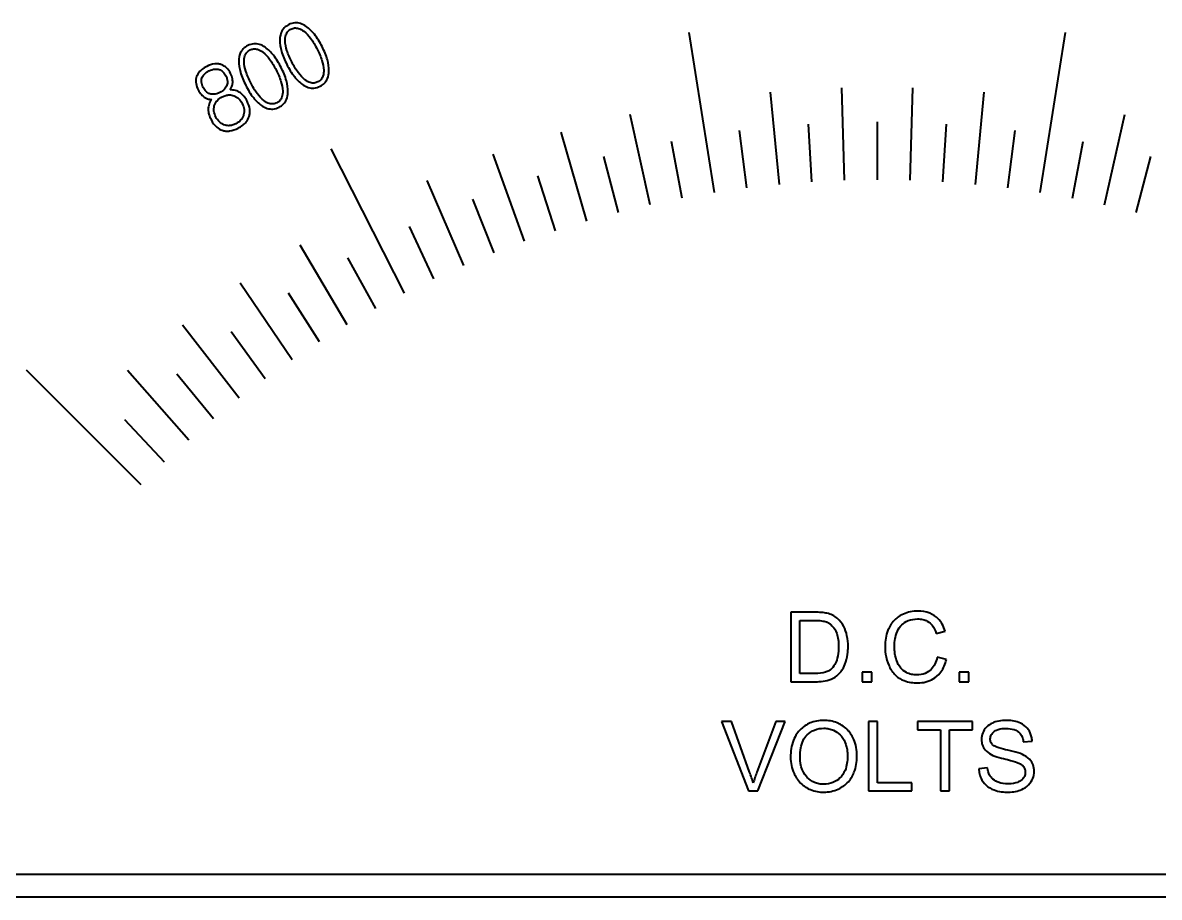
# Model space of a CAD drawing. Header units: millimetres. Extents: x 0 to 4752, y 0 to 3360.
# Drawn here: x 1983.49 to 2032.61, y 1731.88 to 1769.67 of the extents above; entities that cross this region are included whole.
import ezdxf

# ---------------------------------------------------------------- set-up
doc = ezdxf.new("R2010")
doc.units = ezdxf.units.MM
doc.header["$LTSCALE"] = 8
doc.layers.add('가시적인 것(ISO)', color=3, linetype='Continuous', lineweight=40)

msp = doc.modelspace()

# ---------------------------------------------------------------- linework, layer by layer
at = {"layer": '가시적인 것(ISO)'}
for p, q in [((2013.383, 1762.328), (2012.288, 1769.242)), ((2027.462, 1762.328), (2028.557, 1769.242)), ((2019.009, 1762.86), (2018.883, 1766.858)), ((2021.836, 1762.86), (2021.961, 1766.858)), ((2016.187, 1762.682), (2015.811, 1766.665)), ((2024.657, 1762.682), (2025.034, 1766.665)), ((2010.606, 1761.798), (2009.733, 1765.702)), ((2017.597, 1762.793), (2017.44, 1765.288)), ((2020.422, 1762.882), (2020.422, 1765.382)), ((2023.248, 1762.793), (2023.405, 1765.288)), ((2030.239, 1761.798), (2031.111, 1765.702)), ((2007.868, 1761.095), (2006.752, 1764.936)), ((2014.782, 1762.527), (2014.469, 1765.007)), ((2026.062, 1762.527), (2026.376, 1765.007)), ((2011.99, 1762.085), (2011.522, 1764.541)), ((2028.854, 1762.085), (2029.323, 1764.541)), ((1999.993, 1757.977), (1996.815, 1764.214)), ((2005.179, 1760.222), (2003.824, 1763.985)), ((2009.231, 1761.468), (2008.609, 1763.89)), ((2031.613, 1761.468), (2032.235, 1763.89)), ((2002.551, 1759.181), (2000.962, 1762.852)), ((2006.516, 1760.68), (2005.744, 1763.057)), ((2003.857, 1759.722), (2002.936, 1762.046)), ((2001.262, 1758.599), (2000.198, 1760.861)), ((1997.515, 1756.615), (1995.479, 1760.058)), ((1998.743, 1757.316), (1997.539, 1759.507)), ((1995.128, 1755.101), (1992.88, 1758.409)), ((1996.31, 1755.877), (1994.97, 1757.988)), ((1992.841, 1753.439), (1990.39, 1756.6)), ((1993.972, 1754.288), (1992.502, 1756.31)), ((1988.602, 1749.702), (1983.653, 1754.652)), ((1990.663, 1751.637), (1988.018, 1754.637)), ((1991.738, 1752.555), (1990.145, 1754.481)), ((1989.618, 1750.686), (1987.906, 1752.508)), ((2017.71, 1744.195), (2016.677, 1744.195)), ((2016.677, 1744.195), (2016.677, 1741.195)), ((2017.075, 1741.549), (2017.075, 1743.84)), ((2017.075, 1743.84), (2017.706, 1743.84)), ((2022.965, 1743.28), (2023.356, 1743.374)), ((2023.406, 1742.148), (2023.009, 1742.249)), ((2016.677, 1741.195), (2017.761, 1741.195)), ((2017.715, 1741.549), (2017.075, 1741.549)), ((2020.18, 1741.613), (2019.762, 1741.613)), ((2019.762, 1741.613), (2019.762, 1741.195)), ((2019.762, 1741.195), (2020.18, 1741.195)), ((2020.18, 1741.195), (2020.18, 1741.613)), ((2024.371, 1741.613), (2023.953, 1741.613)), ((2023.953, 1741.613), (2023.953, 1741.195)), ((2023.953, 1741.195), (2024.371, 1741.195)), ((2024.371, 1741.195), (2024.371, 1741.613)), ((2014.122, 1739.474), (2013.692, 1739.474)), ((2013.692, 1739.474), (2014.851, 1736.474)), ((2014.901, 1737.294), (2014.122, 1739.474)), ((2016.031, 1739.474), (2015.219, 1737.294)), ((2015.26, 1736.474), (2016.436, 1739.474)), ((2016.436, 1739.474), (2016.031, 1739.474)), ((2020.435, 1739.474), (2020.037, 1739.474)), ((2020.037, 1739.474), (2020.037, 1736.474)), ((2020.435, 1736.828), (2020.435, 1739.474)), ((2024.537, 1739.474), (2022.159, 1739.474)), ((2022.159, 1739.474), (2022.159, 1739.119)), ((2024.537, 1739.119), (2024.537, 1739.474)), ((2022.159, 1739.119), (2023.147, 1739.119)), ((2023.147, 1739.119), (2023.147, 1736.474)), ((2023.545, 1739.119), (2024.537, 1739.119)), ((2023.545, 1736.474), (2023.545, 1739.119)), ((2026.73, 1738.6), (2027.11, 1738.63)), ((2025.184, 1737.47), (2024.809, 1737.438)), ((2021.912, 1736.828), (2020.435, 1736.828)), ((2021.912, 1736.474), (2021.912, 1736.828)), ((2014.851, 1736.474), (2015.26, 1736.474)), ((2020.037, 1736.474), (2021.912, 1736.474)), ((2023.147, 1736.474), (2023.545, 1736.474)), ((1971.172, 1732.882), (2069.672, 1732.882)), ((2074.422, 1731.882), (1966.422, 1731.882))]:
    msp.add_line(p, q, dxfattribs=at)
for points, knots in [([(1994.985, 1769.583), (1994.913, 1769.546), (1994.847, 1769.5), (1994.737, 1769.385), (1994.695, 1769.321), (1994.621, 1769.148), (1994.602, 1769.038), (1994.599, 1768.928)], [-0.08068744, -0.08068744, -0.08068744, -0.08068744, -0.0564576, -0.0564576, -0.03310081, -0.03310081, 0, 0, 0, 0]), ([(1994.827, 1768.883), (1994.825, 1768.969), (1994.834, 1769.058), (1994.881, 1769.193), (1994.908, 1769.242), (1994.983, 1769.33), (1995.029, 1769.365), (1995.082, 1769.392)], [-0.06062977, -0.06062977, -0.06062977, -0.06062977, -0.03469408, -0.03469408, -0.01781987, -0.01781987, 0, 0, 0, 0]), ([(1995.738, 1769.508), (1995.662, 1769.56), (1995.58, 1769.604), (1995.412, 1769.656), (1995.331, 1769.666), (1995.155, 1769.652), (1995.068, 1769.625), (1994.985, 1769.583)], [-0.08043735, -0.08043735, -0.08043735, -0.08043735, -0.05283354, -0.05283354, -0.02780895, -0.02780895, 0, 0, 0, 0]), ([(1995.082, 1769.392), (1995.131, 1769.417), (1995.184, 1769.434), (1995.294, 1769.444), (1995.348, 1769.438), (1995.488, 1769.399), (1995.569, 1769.352), (1995.641, 1769.297)], [-0.06015213, -0.06015213, -0.06015213, -0.06015213, -0.04359102, -0.04359102, -0.02696915, -0.02696915, 0, 0, 0, 0]), ([(1995.641, 1769.297), (1995.751, 1769.213), (1995.848, 1769.104), (1996.037, 1768.849), (1996.131, 1768.687), (1996.211, 1768.528)], [-0.09489707, -0.09489707, -0.09489707, -0.09489707, -0.0534092, -0.0534092, 0, 0, 0, 0]), ([(1996.426, 1768.638), (1996.333, 1768.82), (1996.223, 1769.004), (1995.994, 1769.295), (1995.875, 1769.416), (1995.738, 1769.508)], [-0.1110915, -0.1110915, -0.1110915, -0.1110915, -0.0494916, -0.0494916, 0, 0, 0, 0]), ([(1993.965, 1768.605), (1993.89, 1768.657), (1993.807, 1768.701), (1993.64, 1768.753), (1993.558, 1768.763), (1993.383, 1768.749), (1993.295, 1768.721), (1993.212, 1768.679)], [-0.08043735, -0.08043735, -0.08043735, -0.08043735, -0.05283354, -0.05283354, -0.02780895, -0.02780895, 0, 0, 0, 0]), ([(1994.599, 1768.928), (1994.595, 1768.763), (1994.624, 1768.596), (1994.725, 1768.241), (1994.81, 1768.044), (1994.903, 1767.861)], [-0.1107241, -0.1107241, -0.1107241, -0.1107241, -0.0614603, -0.0614603, 0, 0, 0, 0]), ([(1995.117, 1767.971), (1995.037, 1768.129), (1994.96, 1768.301), (1994.864, 1768.602), (1994.832, 1768.745), (1994.827, 1768.883)], [-0.0950204, -0.0950204, -0.0950204, -0.0950204, -0.04148092, -0.04148092, 0, 0, 0, 0]), ([(1993.212, 1768.679), (1993.14, 1768.643), (1993.075, 1768.596), (1992.964, 1768.482), (1992.922, 1768.418), (1992.848, 1768.245), (1992.829, 1768.135), (1992.826, 1768.025)], [-0.08068744, -0.08068744, -0.08068744, -0.08068744, -0.0564576, -0.0564576, -0.03310081, -0.03310081, 0, 0, 0, 0]), ([(1993.054, 1767.979), (1993.052, 1768.066), (1993.061, 1768.155), (1993.108, 1768.29), (1993.135, 1768.338), (1993.21, 1768.427), (1993.257, 1768.462), (1993.309, 1768.489)], [-0.06062977, -0.06062977, -0.06062977, -0.06062977, -0.03469408, -0.03469408, -0.01781987, -0.01781987, 0, 0, 0, 0]), ([(1993.309, 1768.489), (1993.359, 1768.514), (1993.411, 1768.53), (1993.521, 1768.541), (1993.575, 1768.535), (1993.716, 1768.496), (1993.796, 1768.448), (1993.868, 1768.394)], [-0.06015213, -0.06015213, -0.06015213, -0.06015213, -0.04359102, -0.04359102, -0.02696915, -0.02696915, 0, 0, 0, 0]), ([(1993.868, 1768.394), (1993.978, 1768.31), (1994.075, 1768.2), (1994.264, 1767.946), (1994.358, 1767.784), (1994.439, 1767.625)], [-0.09489707, -0.09489707, -0.09489707, -0.09489707, -0.0534092, -0.0534092, 0, 0, 0, 0]), ([(1994.653, 1767.734), (1994.56, 1767.917), (1994.451, 1768.101), (1994.221, 1768.391), (1994.102, 1768.513), (1993.965, 1768.605)], [-0.1110915, -0.1110915, -0.1110915, -0.1110915, -0.0494916, -0.0494916, 0, 0, 0, 0]), ([(1996.211, 1768.528), (1996.292, 1768.37), (1996.367, 1768.2), (1996.462, 1767.899), (1996.493, 1767.756), (1996.496, 1767.618)], [-0.09482066, -0.09482066, -0.09482066, -0.09482066, -0.04153437, -0.04153437, 0, 0, 0, 0]), ([(1996.724, 1767.573), (1996.73, 1767.737), (1996.702, 1767.905), (1996.603, 1768.26), (1996.519, 1768.456), (1996.426, 1768.638)], [-0.1105512, -0.1105512, -0.1105512, -0.1105512, -0.0612203, -0.0612203, 0, 0, 0, 0]), ([(1991.44, 1767.776), (1991.366, 1767.738), (1991.294, 1767.694), (1991.173, 1767.598), (1991.123, 1767.547), (1991.037, 1767.426), (1991.006, 1767.358), (1990.988, 1767.284)], [-0.06915213, -0.06915213, -0.06915213, -0.06915213, -0.04431365, -0.04431365, -0.02283702, -0.02283702, 0, 0, 0, 0]), ([(1992.093, 1767.847), (1992.045, 1767.866), (1991.996, 1767.879), (1991.892, 1767.893), (1991.839, 1767.893), (1991.666, 1767.874), (1991.548, 1767.831), (1991.44, 1767.776)], [-0.06771176, -0.06771176, -0.06771176, -0.06771176, -0.05229404, -0.05229404, -0.03639937, -0.03639937, 0, 0, 0, 0]), ([(1992.474, 1767.475), (1992.429, 1767.564), (1992.371, 1767.649), (1992.237, 1767.774), (1992.169, 1767.817), (1992.093, 1767.847)], [-0.05490986, -0.05490986, -0.05490986, -0.05490986, -0.02467919, -0.02467919, 0, 0, 0, 0]), ([(1992.826, 1768.025), (1992.822, 1767.86), (1992.851, 1767.693), (1992.952, 1767.337), (1993.037, 1767.141), (1993.13, 1766.958)], [-0.1107241, -0.1107241, -0.1107241, -0.1107241, -0.0614603, -0.0614603, 0, 0, 0, 0]), ([(1993.345, 1767.067), (1993.264, 1767.226), (1993.188, 1767.397), (1993.092, 1767.699), (1993.059, 1767.841), (1993.054, 1767.979)], [-0.0950204, -0.0950204, -0.0950204, -0.0950204, -0.04148092, -0.04148092, 0, 0, 0, 0]), ([(1994.952, 1766.67), (1994.957, 1766.834), (1994.929, 1767.002), (1994.83, 1767.357), (1994.746, 1767.553), (1994.653, 1767.734)], [-0.1105512, -0.1105512, -0.1105512, -0.1105512, -0.0612203, -0.0612203, 0, 0, 0, 0]), ([(1994.903, 1767.861), (1994.995, 1767.68), (1995.104, 1767.497), (1995.332, 1767.207), (1995.45, 1767.085), (1995.585, 1766.992)], [-0.1105947, -0.1105947, -0.1105947, -0.1105947, -0.0492863, -0.0492863, 0, 0, 0, 0]), ([(1995.683, 1767.203), (1995.574, 1767.289), (1995.478, 1767.398), (1995.291, 1767.652), (1995.198, 1767.813), (1995.117, 1767.971)], [-0.09442381, -0.09442381, -0.09442381, -0.09442381, -0.0531236, -0.0531236, 0, 0, 0, 0]), ([(1990.988, 1767.284), (1990.978, 1767.244), (1990.973, 1767.203), (1990.971, 1767.119), (1990.974, 1767.077), (1990.997, 1766.939), (1991.032, 1766.847), (1991.075, 1766.762)], [-0.05407742, -0.05407742, -0.05407742, -0.05407742, -0.04170387, -0.04170387, -0.02885401, -0.02885401, 0, 0, 0, 0]), ([(1991.287, 1766.869), (1991.251, 1766.94), (1991.224, 1767.016), (1991.21, 1767.154), (1991.215, 1767.212), (1991.231, 1767.269)], [-0.04154708, -0.04154708, -0.04154708, -0.04154708, -0.01773425, -0.01773425, 0, 0, 0, 0]), ([(1991.231, 1767.269), (1991.242, 1767.301), (1991.256, 1767.332), (1991.293, 1767.391), (1991.315, 1767.419), (1991.395, 1767.503), (1991.465, 1767.549), (1991.537, 1767.586)], [-0.04510569, -0.04510569, -0.04510569, -0.04510569, -0.03487491, -0.03487491, -0.02424147, -0.02424147, 0, 0, 0, 0]), ([(1991.537, 1767.586), (1991.617, 1767.627), (1991.705, 1767.658), (1991.856, 1767.67), (1991.915, 1767.664), (1991.972, 1767.646)], [-0.04530041, -0.04530041, -0.04530041, -0.04530041, -0.01808286, -0.01808286, 0, 0, 0, 0]), ([(1991.972, 1767.646), (1992.004, 1767.636), (1992.033, 1767.623), (1992.09, 1767.589), (1992.117, 1767.569), (1992.195, 1767.497), (1992.237, 1767.436), (1992.27, 1767.37)], [-0.04176558, -0.04176558, -0.04176558, -0.04176558, -0.03193271, -0.03193271, -0.02197825, -0.02197825, 0, 0, 0, 0]), ([(1992.27, 1767.37), (1992.289, 1767.334), (1992.305, 1767.295), (1992.327, 1767.22), (1992.334, 1767.183), (1992.341, 1767.087), (1992.334, 1767.03), (1992.315, 1766.975)], [-0.04122311, -0.04122311, -0.04122311, -0.04122311, -0.02883464, -0.02883464, -0.01752909, -0.01752909, 0, 0, 0, 0]), ([(1992.556, 1767.023), (1992.568, 1767.098), (1992.566, 1767.173), (1992.539, 1767.327), (1992.511, 1767.403), (1992.474, 1767.475)], [-0.04692104, -0.04692104, -0.04692104, -0.04692104, -0.02419071, -0.02419071, 0, 0, 0, 0]), ([(1994.439, 1767.625), (1994.519, 1767.467), (1994.595, 1767.297), (1994.689, 1766.995), (1994.72, 1766.853), (1994.724, 1766.715)], [-0.09482066, -0.09482066, -0.09482066, -0.09482066, -0.04153437, -0.04153437, 0, 0, 0, 0]), ([(1996.496, 1767.618), (1996.499, 1767.531), (1996.491, 1767.442), (1996.444, 1767.307), (1996.418, 1767.259), (1996.344, 1767.172), (1996.297, 1767.137), (1996.245, 1767.11)], [-0.06036726, -0.06036726, -0.06036726, -0.06036726, -0.03433895, -0.03433895, -0.01769854, -0.01769854, 0, 0, 0, 0]), ([(1996.342, 1766.92), (1996.413, 1766.956), (1996.478, 1767.002), (1996.587, 1767.115), (1996.629, 1767.179), (1996.703, 1767.352), (1996.722, 1767.462), (1996.724, 1767.573)], [-0.08032187, -0.08032187, -0.08032187, -0.08032187, -0.05634387, -0.05634387, -0.03316511, -0.03316511, 0, 0, 0, 0]), ([(1991.075, 1766.762), (1991.112, 1766.69), (1991.156, 1766.623), (1991.26, 1766.508), (1991.317, 1766.462), (1991.382, 1766.425)], [-0.04641382, -0.04641382, -0.04641382, -0.04641382, -0.02231225, -0.02231225, 0, 0, 0, 0]), ([(1991.574, 1766.597), (1991.544, 1766.607), (1991.515, 1766.62), (1991.461, 1766.654), (1991.436, 1766.673), (1991.36, 1766.745), (1991.319, 1766.805), (1991.287, 1766.869)], [-0.04065357, -0.04065357, -0.04065357, -0.04065357, -0.03118607, -0.03118607, -0.02151807, -0.02151807, 0, 0, 0, 0]), ([(1992.315, 1766.975), (1992.304, 1766.941), (1992.29, 1766.91), (1992.253, 1766.849), (1992.231, 1766.821), (1992.151, 1766.737), (1992.083, 1766.691), (1992.011, 1766.654)], [-0.04532425, -0.04532425, -0.04532425, -0.04532425, -0.03487391, -0.03487391, -0.02413803, -0.02413803, 0, 0, 0, 0]), ([(1992.448, 1766.764), (1992.476, 1766.8), (1992.498, 1766.84), (1992.534, 1766.927), (1992.547, 1766.975), (1992.556, 1767.023)], [-0.02846102, -0.02846102, -0.02846102, -0.02846102, -0.01475287, -0.01475287, 0, 0, 0, 0]), ([(1992.894, 1766.633), (1992.832, 1766.679), (1992.763, 1766.714), (1992.61, 1766.758), (1992.53, 1766.766), (1992.448, 1766.764)], [-0.04774051, -0.04774051, -0.04774051, -0.04774051, -0.02439817, -0.02439817, 0, 0, 0, 0]), ([(1993.13, 1766.958), (1993.222, 1766.776), (1993.331, 1766.593), (1993.559, 1766.304), (1993.677, 1766.182), (1993.813, 1766.089)], [-0.1105947, -0.1105947, -0.1105947, -0.1105947, -0.0492863, -0.0492863, 0, 0, 0, 0]), ([(1993.91, 1766.3), (1993.801, 1766.385), (1993.705, 1766.495), (1993.518, 1766.748), (1993.425, 1766.91), (1993.345, 1767.067)], [-0.09442381, -0.09442381, -0.09442381, -0.09442381, -0.0531236, -0.0531236, 0, 0, 0, 0]), ([(1995.585, 1766.992), (1995.661, 1766.941), (1995.742, 1766.897), (1995.91, 1766.846), (1995.992, 1766.835), (1996.169, 1766.849), (1996.258, 1766.877), (1996.342, 1766.92)], [-0.08079674, -0.08079674, -0.08079674, -0.08079674, -0.05338063, -0.05338063, -0.02816882, -0.02816882, 0, 0, 0, 0]), ([(1996.245, 1767.11), (1996.194, 1767.084), (1996.139, 1767.067), (1996.025, 1767.056), (1995.969, 1767.063), (1995.83, 1767.103), (1995.752, 1767.15), (1995.683, 1767.203)], [-0.0606517, -0.0606517, -0.0606517, -0.0606517, -0.04343053, -0.04343053, -0.02630267, -0.02630267, 0, 0, 0, 0]), ([(1991.382, 1766.425), (1991.424, 1766.401), (1991.469, 1766.382), (1991.559, 1766.359), (1991.604, 1766.354), (1991.649, 1766.356)], [-0.02801465, -0.02801465, -0.02801465, -0.02801465, -0.01348412, -0.01348412, 0, 0, 0, 0]), ([(1991.649, 1766.356), (1991.603, 1766.292), (1991.566, 1766.223), (1991.517, 1766.076), (1991.506, 1766.002), (1991.506, 1765.926)], [-0.04643335, -0.04643335, -0.04643335, -0.04643335, -0.02288948, -0.02288948, 0, 0, 0, 0]), ([(1992.011, 1766.654), (1991.967, 1766.632), (1991.92, 1766.612), (1991.83, 1766.585), (1991.787, 1766.577), (1991.685, 1766.571), (1991.628, 1766.578), (1991.574, 1766.597)], [-0.04554297, -0.04554297, -0.04554297, -0.04554297, -0.03061436, -0.03061436, -0.01732928, -0.01732928, 0, 0, 0, 0]), ([(1991.767, 1766.072), (1991.778, 1766.113), (1991.794, 1766.153), (1991.834, 1766.229), (1991.858, 1766.264), (1991.948, 1766.367), (1992.025, 1766.421), (1992.108, 1766.464)], [-0.05379278, -0.05379278, -0.05379278, -0.05379278, -0.04091921, -0.04091921, -0.02808489, -0.02808489, 0, 0, 0, 0]), ([(1992.108, 1766.464), (1992.158, 1766.489), (1992.209, 1766.51), (1992.311, 1766.538), (1992.361, 1766.545), (1992.484, 1766.548), (1992.555, 1766.535), (1992.622, 1766.508)], [-0.05361032, -0.05361032, -0.05361032, -0.05361032, -0.03702101, -0.03702101, -0.02189017, -0.02189017, 0, 0, 0, 0]), ([(1992.622, 1766.508), (1992.66, 1766.494), (1992.696, 1766.476), (1992.764, 1766.433), (1992.795, 1766.408), (1992.888, 1766.32), (1992.938, 1766.248), (1992.978, 1766.17)], [-0.0503727, -0.0503727, -0.0503727, -0.0503727, -0.03835642, -0.03835642, -0.02626368, -0.02626368, 0, 0, 0, 0]), ([(1993.185, 1766.276), (1993.148, 1766.349), (1993.104, 1766.42), (1993.006, 1766.541), (1992.954, 1766.591), (1992.894, 1766.633)], [-0.04655552, -0.04655552, -0.04655552, -0.04655552, -0.02179241, -0.02179241, 0, 0, 0, 0]), ([(1993.274, 1765.614), (1993.29, 1765.664), (1993.3, 1765.715), (1993.309, 1765.821), (1993.307, 1765.875), (1993.284, 1766.049), (1993.241, 1766.167), (1993.185, 1766.276)], [-0.06850631, -0.06850631, -0.06850631, -0.06850631, -0.05280111, -0.05280111, -0.03660124, -0.03660124, 0, 0, 0, 0]), ([(1994.472, 1766.207), (1994.421, 1766.181), (1994.367, 1766.164), (1994.253, 1766.153), (1994.197, 1766.159), (1994.057, 1766.2), (1993.979, 1766.246), (1993.91, 1766.3)], [-0.0606517, -0.0606517, -0.0606517, -0.0606517, -0.04343053, -0.04343053, -0.02630267, -0.02630267, 0, 0, 0, 0]), ([(1994.724, 1766.715), (1994.726, 1766.628), (1994.718, 1766.538), (1994.672, 1766.404), (1994.645, 1766.356), (1994.571, 1766.269), (1994.525, 1766.234), (1994.472, 1766.207)], [-0.06036726, -0.06036726, -0.06036726, -0.06036726, -0.03433895, -0.03433895, -0.01769854, -0.01769854, 0, 0, 0, 0]), ([(1994.569, 1766.017), (1994.64, 1766.053), (1994.705, 1766.099), (1994.814, 1766.212), (1994.856, 1766.276), (1994.93, 1766.448), (1994.949, 1766.559), (1994.952, 1766.67)], [-0.08032187, -0.08032187, -0.08032187, -0.08032187, -0.05634387, -0.05634387, -0.03316511, -0.03316511, 0, 0, 0, 0]), ([(1991.506, 1765.926), (1991.507, 1765.852), (1991.518, 1765.78), (1991.559, 1765.63), (1991.59, 1765.554), (1991.627, 1765.482)], [-0.04646576, -0.04646576, -0.04646576, -0.04646576, -0.02440718, -0.02440718, 0, 0, 0, 0]), ([(1991.839, 1765.589), (1991.797, 1765.671), (1991.766, 1765.758), (1991.744, 1765.924), (1991.748, 1765.999), (1991.767, 1766.072)], [-0.05021029, -0.05021029, -0.05021029, -0.05021029, -0.02272057, -0.02272057, 0, 0, 0, 0]), ([(1992.978, 1766.17), (1993.016, 1766.093), (1993.043, 1766.011), (1993.063, 1765.845), (1993.057, 1765.767), (1993.035, 1765.689)], [-0.04998373, -0.04998373, -0.04998373, -0.04998373, -0.02421284, -0.02421284, 0, 0, 0, 0]), ([(1993.813, 1766.089), (1993.888, 1766.037), (1993.97, 1765.994), (1994.137, 1765.942), (1994.219, 1765.932), (1994.397, 1765.946), (1994.485, 1765.974), (1994.569, 1766.017)], [-0.08079674, -0.08079674, -0.08079674, -0.08079674, -0.05338063, -0.05338063, -0.02816882, -0.02816882, 0, 0, 0, 0]), ([(1991.627, 1765.482), (1991.69, 1765.358), (1991.772, 1765.24), (1991.946, 1765.092), (1992.022, 1765.048), (1992.107, 1765.02)], [-0.06856266, -0.06856266, -0.06856266, -0.06856266, -0.02687934, -0.02687934, 0, 0, 0, 0]), ([(1992.183, 1765.255), (1992.11, 1765.283), (1992.045, 1765.326), (1991.927, 1765.441), (1991.878, 1765.513), (1991.839, 1765.589)], [-0.04950681, -0.04950681, -0.04950681, -0.04950681, -0.02580854, -0.02580854, 0, 0, 0, 0]), ([(1992.699, 1765.304), (1992.649, 1765.278), (1992.597, 1765.257), (1992.494, 1765.228), (1992.444, 1765.22), (1992.321, 1765.217), (1992.251, 1765.229), (1992.183, 1765.255)], [-0.05376923, -0.05376923, -0.05376923, -0.05376923, -0.03698159, -0.03698159, -0.02175181, -0.02175181, 0, 0, 0, 0]), ([(1993.035, 1765.689), (1993.024, 1765.648), (1993.008, 1765.609), (1992.968, 1765.534), (1992.944, 1765.5), (1992.856, 1765.399), (1992.781, 1765.345), (1992.699, 1765.304)], [-0.05287775, -0.05287775, -0.05287775, -0.05287775, -0.04015714, -0.04015714, -0.02751106, -0.02751106, 0, 0, 0, 0]), ([(1992.796, 1765.113), (1992.866, 1765.149), (1992.934, 1765.19), (1993.051, 1765.28), (1993.102, 1765.327), (1993.204, 1765.451), (1993.247, 1765.528), (1993.274, 1765.614)], [-0.07137494, -0.07137494, -0.07137494, -0.07137494, -0.0478853, -0.0478853, -0.0270152, -0.0270152, 0, 0, 0, 0]), ([(1992.107, 1765.02), (1992.158, 1765.002), (1992.211, 1764.992), (1992.32, 1764.982), (1992.376, 1764.984), (1992.559, 1765.009), (1992.682, 1765.055), (1992.796, 1765.113)], [-0.07135001, -0.07135001, -0.07135001, -0.07135001, -0.05517968, -0.05517968, -0.03837362, -0.03837362, 0, 0, 0, 0]), ([(2018.246, 1744.151), (2018.174, 1744.168), (2018.092, 1744.178), (2017.919, 1744.192), (2017.811, 1744.195), (2017.71, 1744.195)], [-0.05221158, -0.05221158, -0.05221158, -0.05221158, -0.03020679, -0.03020679, 0, 0, 0, 0]), ([(2018.685, 1743.936), (2018.624, 1743.989), (2018.557, 1744.032), (2018.408, 1744.105), (2018.328, 1744.132), (2018.246, 1744.151)], [-0.04955521, -0.04955521, -0.04955521, -0.04955521, -0.02542363, -0.02542363, 0, 0, 0, 0]), ([(2022.172, 1744.247), (2022.062, 1744.247), (2021.954, 1744.237), (2021.743, 1744.193), (2021.643, 1744.161), (2021.35, 1744.03), (2021.229, 1743.923), (2021.021, 1743.713), (2020.934, 1743.553), (2020.789, 1743.195), (2020.754, 1742.956), (2020.754, 1742.718)], [-0.158302, -0.158302, -0.158302, -0.158302, -0.1475494, -0.1475494, -0.137126, -0.137126, -0.1159528, -0.1159528, -0.0716952, -0.0716952, 0, 0, 0, 0]), ([(2023.356, 1743.374), (2023.325, 1743.479), (2023.284, 1743.58), (2023.178, 1743.764), (2023.117, 1743.846), (2022.959, 1744.002), (2022.843, 1744.09), (2022.523, 1744.221), (2022.348, 1744.247), (2022.172, 1744.247)], [-0.1945585, -0.1945585, -0.1945585, -0.1945585, -0.1477584, -0.1477584, -0.1038225, -0.1038225, -0.0528578, -0.0528578, 0, 0, 0, 0]), ([(2017.706, 1743.84), (2017.804, 1743.84), (2017.912, 1743.837), (2018.083, 1743.816), (2018.158, 1743.802), (2018.218, 1743.778)], [-0.04543009, -0.04543009, -0.04543009, -0.04543009, -0.01944542, -0.01944542, 0, 0, 0, 0]), ([(2018.218, 1743.778), (2018.27, 1743.759), (2018.317, 1743.733), (2018.41, 1743.667), (2018.452, 1743.627), (2018.549, 1743.517), (2018.617, 1743.428), (2018.728, 1743.116), (2018.749, 1742.917), (2018.749, 1742.718)], [-0.1772741, -0.1772741, -0.1772741, -0.1772741, -0.1451941, -0.1451941, -0.1112775, -0.1112775, -0.0598928, -0.0598928, 0, 0, 0, 0]), ([(2019.158, 1742.711), (2019.158, 1742.869), (2019.144, 1743.028), (2019.079, 1743.331), (2019.032, 1743.463), (2018.898, 1743.718), (2018.803, 1743.837), (2018.685, 1743.936)], [-0.1285531, -0.1285531, -0.1285531, -0.1285531, -0.0865469, -0.0865469, -0.0463717, -0.0463717, 0, 0, 0, 0]), ([(2021.163, 1742.72), (2021.163, 1742.833), (2021.173, 1742.945), (2021.204, 1743.109), (2021.233, 1743.25), (2021.334, 1743.482), (2021.397, 1743.574), (2021.543, 1743.716), (2021.631, 1743.784), (2021.884, 1743.886), (2022.023, 1743.907), (2022.162, 1743.907)], [-0.3258328, -0.3258328, -0.3258328, -0.3258328, -0.1955561, -0.1955561, -0.1329846, -0.1329846, -0.0818311, -0.0818311, -0.0417608, -0.0417608, 0, 0, 0, 0]), ([(2022.162, 1743.907), (2022.238, 1743.907), (2022.315, 1743.899), (2022.456, 1743.867), (2022.52, 1743.843), (2022.673, 1743.759), (2022.738, 1743.695), (2022.868, 1743.531), (2022.925, 1743.405), (2022.965, 1743.28)], [-0.09457849, -0.09457849, -0.09457849, -0.09457849, -0.07789638, -0.07789638, -0.06270969, -0.06270969, -0.03953897, -0.03953897, 0, 0, 0, 0]), ([(2017.761, 1741.195), (2017.953, 1741.195), (2018.205, 1741.214), (2018.553, 1741.358), (2018.655, 1741.426), (2018.841, 1741.614), (2018.937, 1741.736), (2019.141, 1742.238), (2019.158, 1742.526), (2019.158, 1742.711)], [-0.2026089, -0.2026089, -0.2026089, -0.2026089, -0.1320803, -0.1320803, -0.0934148, -0.0934148, -0.0554608, -0.0554608, 0, 0, 0, 0]), ([(2018.749, 1742.718), (2018.749, 1742.585), (2018.74, 1742.447), (2018.687, 1742.17), (2018.648, 1742.072), (2018.573, 1741.913), (2018.519, 1741.83), (2018.449, 1741.759)], [-0.07293069, -0.07293069, -0.07293069, -0.07293069, -0.05256811, -0.05256811, -0.0297603, -0.0297603, 0, 0, 0, 0]), ([(2020.754, 1742.718), (2020.754, 1742.566), (2020.769, 1742.416), (2020.845, 1742.061), (2020.911, 1741.915), (2021.008, 1741.71), (2021.096, 1741.583), (2021.33, 1741.358), (2021.454, 1741.288), (2021.763, 1741.169), (2021.967, 1741.144), (2022.165, 1741.144)], [-0.1651464, -0.1651464, -0.1651464, -0.1651464, -0.1530945, -0.1530945, -0.1363088, -0.1363088, -0.0993047, -0.0993047, -0.0593913, -0.0593913, 0, 0, 0, 0]), ([(2022.13, 1741.485), (2022.052, 1741.485), (2021.974, 1741.494), (2021.821, 1741.531), (2021.748, 1741.558), (2021.571, 1741.65), (2021.496, 1741.713), (2021.345, 1741.886), (2021.292, 1742.002), (2021.189, 1742.294), (2021.163, 1742.509), (2021.163, 1742.72)], [-0.1366254, -0.1366254, -0.1366254, -0.1366254, -0.1242599, -0.1242599, -0.1120073, -0.1120073, -0.093043, -0.093043, -0.0632171, -0.0632171, 0, 0, 0, 0]), ([(2023.009, 1742.249), (2022.986, 1742.146), (2022.954, 1742.044), (2022.865, 1741.867), (2022.813, 1741.791), (2022.681, 1741.658), (2022.594, 1741.595), (2022.373, 1741.504), (2022.253, 1741.485), (2022.13, 1741.485)], [-0.14445, -0.14445, -0.14445, -0.14445, -0.1057417, -0.1057417, -0.0714894, -0.0714894, -0.0367325, -0.0367325, 0, 0, 0, 0]), ([(2018.449, 1741.759), (2018.415, 1741.724), (2018.375, 1741.695), (2018.276, 1741.637), (2018.218, 1741.616), (2018.056, 1741.563), (2017.891, 1741.549), (2017.715, 1741.549)], [-0.07944267, -0.07944267, -0.07944267, -0.07944267, -0.06809534, -0.06809534, -0.05275334, -0.05275334, 0, 0, 0, 0]), ([(2022.165, 1741.144), (2022.286, 1741.144), (2022.407, 1741.157), (2022.634, 1741.216), (2022.737, 1741.258), (2022.924, 1741.37), (2023.05, 1741.461), (2023.282, 1741.778), (2023.358, 1741.96), (2023.406, 1742.148)], [-0.2499563, -0.2499563, -0.2499563, -0.2499563, -0.1815862, -0.1815862, -0.1176598, -0.1176598, -0.0584157, -0.0584157, 0, 0, 0, 0]), ([(2018.11, 1739.526), (2018.005, 1739.526), (2017.9, 1739.517), (2017.7, 1739.479), (2017.606, 1739.451), (2017.352, 1739.343), (2017.21, 1739.243), (2017.005, 1739.032), (2016.886, 1738.89), (2016.707, 1738.434), (2016.674, 1738.182), (2016.674, 1737.935)], [-0.3828693, -0.3828693, -0.3828693, -0.3828693, -0.3177962, -0.3177962, -0.2566812, -0.2566812, -0.1469736, -0.1469736, -0.0742817, -0.0742817, 0, 0, 0, 0]), ([(2019.543, 1737.969), (2019.543, 1738.099), (2019.532, 1738.229), (2019.484, 1738.477), (2019.449, 1738.593), (2019.311, 1738.91), (2019.204, 1739.04), (2018.959, 1739.287), (2018.786, 1739.373), (2018.499, 1739.492), (2018.307, 1739.526), (2018.11, 1739.526)], [-0.1296103, -0.1296103, -0.1296103, -0.1296103, -0.1196264, -0.1196264, -0.1102509, -0.1102509, -0.0931071, -0.0931071, -0.0593148, -0.0593148, 0, 0, 0, 0]), ([(2025.98, 1739.526), (2025.877, 1739.526), (2025.774, 1739.517), (2025.549, 1739.473), (2025.457, 1739.437), (2025.305, 1739.369), (2025.22, 1739.314), (2025.059, 1739.155), (2025.009, 1739.061), (2024.94, 1738.897), (2024.921, 1738.8), (2024.921, 1738.698)], [-0.09327372, -0.09327372, -0.09327372, -0.09327372, -0.08360275, -0.08360275, -0.07173241, -0.07173241, -0.05311625, -0.05311625, -0.03039513, -0.03039513, 0, 0, 0, 0]), ([(2027.11, 1738.63), (2027.107, 1738.693), (2027.1, 1738.755), (2027.072, 1738.875), (2027.052, 1738.932), (2026.983, 1739.08), (2026.924, 1739.167), (2026.745, 1739.337), (2026.633, 1739.394), (2026.361, 1739.5), (2026.17, 1739.526), (2025.98, 1739.526)], [-0.1407708, -0.1407708, -0.1407708, -0.1407708, -0.1259783, -0.1259783, -0.1116529, -0.1116529, -0.087575, -0.087575, -0.0569718, -0.0569718, 0, 0, 0, 0]), ([(2017.083, 1737.93), (2017.083, 1738.064), (2017.092, 1738.203), (2017.136, 1738.445), (2017.167, 1738.554), (2017.258, 1738.744), (2017.313, 1738.825), (2017.477, 1738.983), (2017.587, 1739.058), (2017.836, 1739.161), (2017.972, 1739.185), (2018.112, 1739.185)], [-0.1841059, -0.1841059, -0.1841059, -0.1841059, -0.1437597, -0.1437597, -0.1102581, -0.1102581, -0.080785, -0.080785, -0.04196, -0.04196, 0, 0, 0, 0]), ([(2018.112, 1739.185), (2018.185, 1739.185), (2018.258, 1739.179), (2018.4, 1739.149), (2018.467, 1739.127), (2018.617, 1739.059), (2018.724, 1738.997), (2018.89, 1738.825), (2018.97, 1738.719), (2019.107, 1738.373), (2019.134, 1738.172), (2019.134, 1737.974)], [-0.3032273, -0.3032273, -0.3032273, -0.3032273, -0.2441581, -0.2441581, -0.1870631, -0.1870631, -0.1117373, -0.1117373, -0.0596413, -0.0596413, 0, 0, 0, 0]), ([(2025.303, 1738.726), (2025.303, 1738.755), (2025.306, 1738.785), (2025.32, 1738.842), (2025.33, 1738.869), (2025.37, 1738.949), (2025.41, 1738.994), (2025.488, 1739.06), (2025.542, 1739.1), (2025.751, 1739.166), (2025.879, 1739.176), (2025.996, 1739.176)], [-0.150739, -0.150739, -0.150739, -0.150739, -0.1294562, -0.1294562, -0.1085265, -0.1085265, -0.0655626, -0.0655626, -0.0350415, -0.0350415, 0, 0, 0, 0]), ([(2025.996, 1739.176), (2026.11, 1739.176), (2026.23, 1739.165), (2026.433, 1739.097), (2026.491, 1739.056), (2026.58, 1738.983), (2026.622, 1738.929), (2026.698, 1738.785), (2026.72, 1738.693), (2026.73, 1738.6)], [-0.07783851, -0.07783851, -0.07783851, -0.07783851, -0.06240056, -0.06240056, -0.04885814, -0.04885814, -0.02790104, -0.02790104, 0, 0, 0, 0]), ([(2024.921, 1738.698), (2024.921, 1738.616), (2024.934, 1738.535), (2024.984, 1738.395), (2025.021, 1738.321), (2025.156, 1738.163), (2025.248, 1738.098), (2025.347, 1738.047)], [-0.0981615, -0.0981615, -0.0981615, -0.0981615, -0.06229199, -0.06229199, -0.03331063, -0.03331063, 0, 0, 0, 0]), ([(2025.42, 1738.458), (2025.4, 1738.476), (2025.382, 1738.495), (2025.352, 1738.537), (2025.34, 1738.559), (2025.311, 1738.628), (2025.303, 1738.676), (2025.303, 1738.726)], [-0.03030975, -0.03030975, -0.03030975, -0.03030975, -0.02241749, -0.02241749, -0.01480165, -0.01480165, 0, 0, 0, 0]), ([(2026.689, 1738.054), (2026.493, 1738.143), (2026.103, 1738.222), (2025.74, 1738.315), (2025.599, 1738.357), (2025.472, 1738.421), (2025.442, 1738.439), (2025.42, 1738.458)], [-0.09012462, -0.09012462, -0.09012462, -0.09012462, -0.03741877, -0.03741877, -0.00893665, -0.00893665, 0, 0, 0, 0]), ([(2016.674, 1737.935), (2016.674, 1737.814), (2016.686, 1737.694), (2016.736, 1737.459), (2016.773, 1737.345), (2016.876, 1737.113), (2016.962, 1736.961), (2017.231, 1736.695), (2017.379, 1736.598), (2017.721, 1736.456), (2017.913, 1736.423), (2018.11, 1736.423)], [-0.2838564, -0.2838564, -0.2838564, -0.2838564, -0.2281, -0.2281, -0.1727104, -0.1727104, -0.1109445, -0.1109445, -0.0590386, -0.0590386, 0, 0, 0, 0]), ([(2018.107, 1736.764), (2018.036, 1736.764), (2017.966, 1736.77), (2017.83, 1736.796), (2017.766, 1736.815), (2017.585, 1736.892), (2017.482, 1736.966), (2017.327, 1737.124), (2017.239, 1737.23), (2017.107, 1737.564), (2017.083, 1737.748), (2017.083, 1737.93)], [-0.2609896, -0.2609896, -0.2609896, -0.2609896, -0.2203136, -0.2203136, -0.1816437, -0.1816437, -0.1076457, -0.1076457, -0.0545207, -0.0545207, 0, 0, 0, 0]), ([(2019.134, 1737.974), (2019.134, 1737.767), (2019.106, 1737.554), (2018.967, 1737.225), (2018.89, 1737.121), (2018.717, 1736.952), (2018.618, 1736.885), (2018.379, 1736.786), (2018.245, 1736.764), (2018.107, 1736.764)], [-0.1633167, -0.1633167, -0.1633167, -0.1633167, -0.1137164, -0.1137164, -0.0776567, -0.0776567, -0.0411924, -0.0411924, 0, 0, 0, 0]), ([(2018.11, 1736.423), (2018.216, 1736.423), (2018.322, 1736.434), (2018.529, 1736.477), (2018.629, 1736.51), (2018.931, 1736.645), (2019.055, 1736.755), (2019.262, 1736.963), (2019.353, 1737.125), (2019.505, 1737.493), (2019.543, 1737.729), (2019.543, 1737.969)], [-0.1610563, -0.1610563, -0.1610563, -0.1610563, -0.150896, -0.150896, -0.1408522, -0.1408522, -0.1193939, -0.1193939, -0.0720883, -0.0720883, 0, 0, 0, 0]), ([(2025.347, 1738.047), (2025.518, 1737.955), (2025.839, 1737.881), (2026.232, 1737.783), (2026.388, 1737.741), (2026.465, 1737.711)], [-0.05457901, -0.05457901, -0.05457901, -0.05457901, -0.02475967, -0.02475967, 0, 0, 0, 0]), ([(2027.199, 1737.322), (2027.199, 1737.418), (2027.184, 1737.513), (2027.125, 1737.666), (2027.083, 1737.753), (2026.911, 1737.932), (2026.802, 1738.001), (2026.689, 1738.054)], [-0.1266689, -0.1266689, -0.1266689, -0.1266689, -0.0743818, -0.0743818, -0.0376209, -0.0376209, 0, 0, 0, 0]), ([(2015.059, 1736.805), (2015.037, 1736.884), (2015.013, 1736.963), (2014.96, 1737.126), (2014.931, 1737.211), (2014.901, 1737.294)], [-0.0513327, -0.0513327, -0.0513327, -0.0513327, -0.02665698, -0.02665698, 0, 0, 0, 0]), ([(2015.219, 1737.294), (2015.189, 1737.213), (2015.16, 1737.132), (2015.107, 1736.969), (2015.082, 1736.887), (2015.059, 1736.805)], [-0.05150411, -0.05150411, -0.05150411, -0.05150411, -0.02557467, -0.02557467, 0, 0, 0, 0]), ([(2024.809, 1737.438), (2024.811, 1737.364), (2024.821, 1737.29), (2024.854, 1737.148), (2024.878, 1737.08), (2024.95, 1736.93), (2025.017, 1736.822), (2025.224, 1736.631), (2025.341, 1736.564), (2025.664, 1736.446), (2025.883, 1736.423), (2026.09, 1736.423)], [-0.2135511, -0.2135511, -0.2135511, -0.2135511, -0.1793765, -0.1793765, -0.1464074, -0.1464074, -0.1027896, -0.1027896, -0.0620725, -0.0620725, 0, 0, 0, 0]), ([(2026.071, 1736.778), (2025.927, 1736.778), (2025.785, 1736.799), (2025.6, 1736.87), (2025.502, 1736.912), (2025.354, 1737.035), (2025.309, 1737.091), (2025.223, 1737.256), (2025.197, 1737.364), (2025.184, 1737.47)], [-0.1810866, -0.1810866, -0.1810866, -0.1810866, -0.089959, -0.089959, -0.0556949, -0.0556949, -0.0321098, -0.0321098, 0, 0, 0, 0]), ([(2026.817, 1737.288), (2026.817, 1737.256), (2026.814, 1737.224), (2026.8, 1737.162), (2026.789, 1737.133), (2026.757, 1737.064), (2026.727, 1737.014), (2026.617, 1736.912), (2026.548, 1736.874), (2026.387, 1736.812), (2026.257, 1736.778), (2026.071, 1736.778)], [-0.2022155, -0.2022155, -0.2022155, -0.2022155, -0.1723525, -0.1723525, -0.1426881, -0.1426881, -0.1007576, -0.1007576, -0.0557076, -0.0557076, 0, 0, 0, 0]), ([(2026.09, 1736.423), (2026.192, 1736.423), (2026.293, 1736.432), (2026.487, 1736.472), (2026.578, 1736.5), (2026.753, 1736.58), (2026.857, 1736.64), (2027.051, 1736.833), (2027.105, 1736.937), (2027.178, 1737.111), (2027.199, 1737.214), (2027.199, 1737.322)], [-0.125886, -0.125886, -0.125886, -0.125886, -0.1017702, -0.1017702, -0.0790767, -0.0790767, -0.0564558, -0.0564558, -0.0322797, -0.0322797, 0, 0, 0, 0]), ([(2026.465, 1737.711), (2026.512, 1737.693), (2026.559, 1737.672), (2026.639, 1737.625), (2026.674, 1737.6), (2026.746, 1737.528), (2026.771, 1737.485), (2026.808, 1737.396), (2026.817, 1737.343), (2026.817, 1737.288)], [-0.04813738, -0.04813738, -0.04813738, -0.04813738, -0.0376659, -0.0376659, -0.02892702, -0.02892702, -0.01650075, -0.01650075, 0, 0, 0, 0])]:
    msp.add_open_spline(points, degree=3, knots=knots, dxfattribs=at)

doc.saveas('drawing.dxf')
